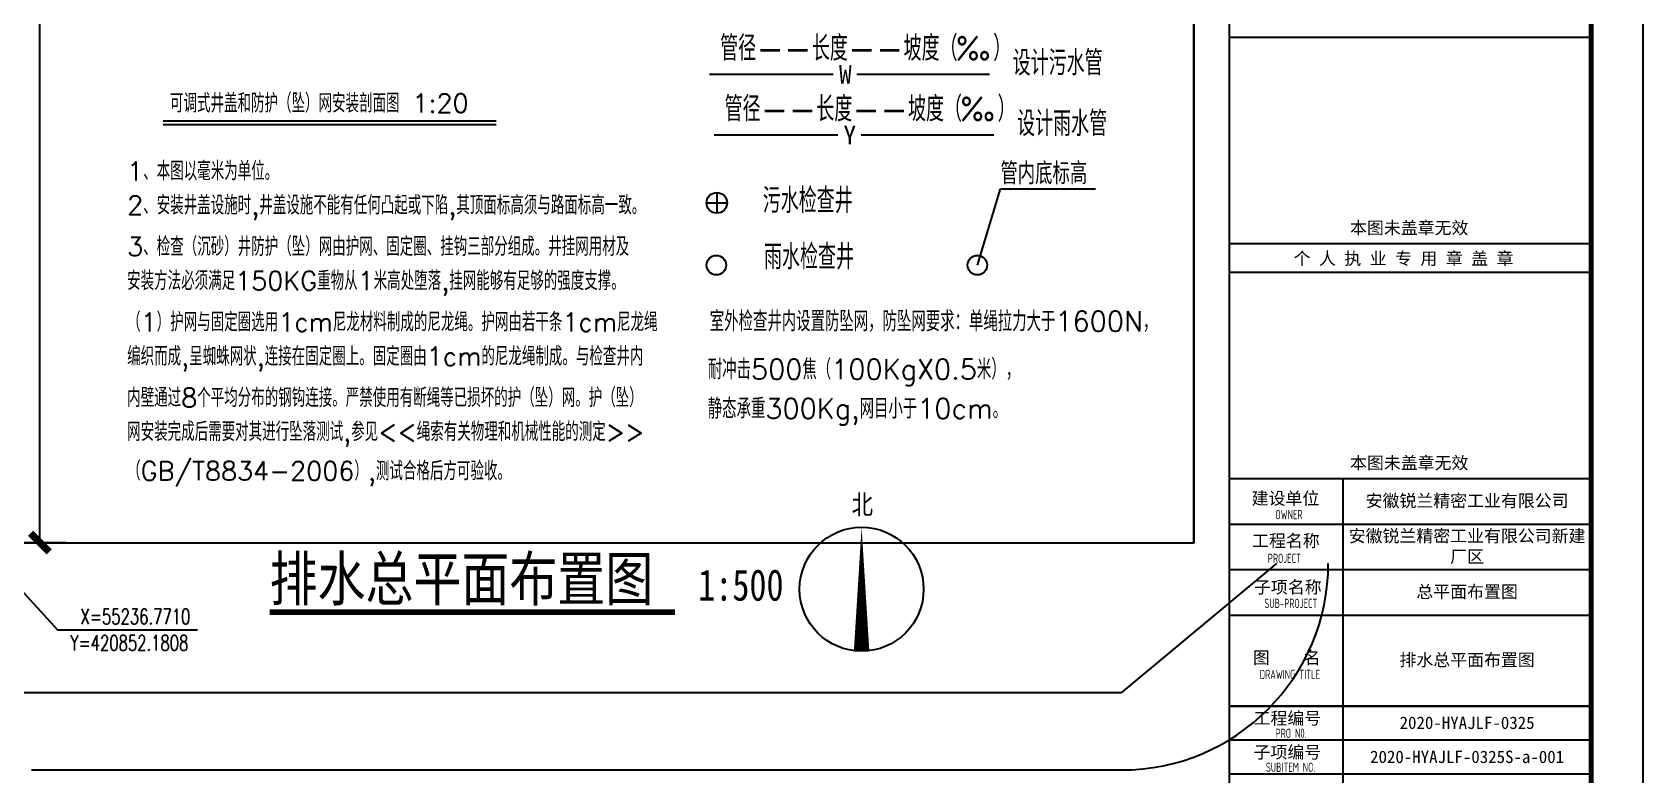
# Model space of a CAD drawing. Header units: millimetres. Extents: x 418357 to 841680, y 53918 to 109839.
# Drawn here: x 420857.4 to 421013.3, y 54988.3 to 55060.2 of the extents above; entities that cross this region are included whole.
import ezdxf
from ezdxf.enums import TextEntityAlignment as Align

# ---------------------------------------------------------------- set-up
doc = ezdxf.new("R2010")
doc.units = ezdxf.units.MM
doc.linetypes.add('DASH', pattern=[0.35, 0.25, -0.1])
for name, color, linetype in [('0000-部件名称', 7, 'Continuous'), ('DIM_COOR', 171, 'Continuous'), ('DIM_SYMB', 171, 'Continuous'), ('DN_DIM', 3, 'Continuous'), ('PIPE-雨水', 4, 'Continuous'), ('PUB_DIM', 171, 'Continuous'), ('PUB_TEXT', 7, 'Continuous'), ('PUB_TITLE', 171, 'Continuous'), ('TK', 4, 'Continuous'), ('TWT_TEXT', 7, 'Continuous'), ('WELL_污水', 6, 'Continuous'), ('WS_', 2, 'Continuous'), ('ZDH', 1, 'Continuous'), ('建设布局', 7, 'Continuous'), ('道路网', 7, 'Continuous')]:
    doc.layers.add(name, color=color, linetype=linetype)
doc.styles.add('-宋体', font='', dxfattribs={"width": 0.8})
doc.styles.add('_TCH_DIM', font='SIMPLEX', dxfattribs={"bigfont": 'GBCBIG'})
doc.styles.add('_TCH_DIM_T3', font='SIMPLEX', dxfattribs={"width": 0.705882, "bigfont": 'GBCBIG'})
doc.styles.add('_TWT_PIPETEXT', font='COMPLEX', dxfattribs={"width": 0.8, "height": 2.5, "bigfont": 'HZTXT'})
doc.styles.get("Standard").update_dxf_attribs({"font": 'txt', "bigfont": 'gbcbig.shx'})
doc.styles.add('TSSD_REIN', font='tssdeng.shx', dxfattribs={"width": 0.7, "bigfont": 'tssdchn.shx'})
doc.styles.add('图签宋体', font='', dxfattribs={"height": 300})
doc.styles.add('宋', font='', dxfattribs={"width": 0.8})
doc.styles.add('宋体', font='', dxfattribs={"width": 0.8})
doc.styles.get('-宋体').set_extended_font_data('SimSun')
doc.styles.get('图签宋体').set_extended_font_data('NSimSun')
doc.styles.get('宋').set_extended_font_data('SimSun')
doc.styles.get('宋体').set_extended_font_data('SimSun')
doc.dimstyles.new('_TCH_ARCH_M_M&&1', dxfattribs={"dimtxt": 2.975, "dimasz": 1.8, "dimexe": 2.5, "dimexo": 3, "dimgap": 1, "dimtad": 1, "dimzin": 0, "dimdsep": 46, "dimtxsty": '_TCH_DIM_T3', "dimblk": 'ARCHTICK', "dimcen": 0.09, "dimclrt": 7, "dimazin": 2, "dimtfac": 1, "dimtix": 1, "dimtmove": 2, "dimatfit": 3, "dimfxl": 0, "dimtolj": 1, "dimtzin": 0, "dimarcsym": 0})

# ---------------------------------------------------------------- blocks, each defined once
blk = doc.blocks.new('13424')
at = {"layer": '0000-部件名称', "extrusion": (-3.93868e-32, 3.21629e-16, -1)}
blk.add_line((455367.99, 3437824.71, 32.81), (455332.17, 3437824.71, 32.81), dxfattribs=at)
at = {"layer": '0000-部件名称', "extrusion": (-3.93868e-32, 3.21629e-16, -1), "const_width": 0.229, "elevation": -32.81}
blk.add_lwpolyline([(-455367.99, 3437825.14), (-455332.17, 3437825.14)], dxfattribs=at)
at = {"layer": 'TWT_TEXT', "style": '_TCH_DIM'}
for s, p in [('可调式井盖和防护（坠）网安装剖面图 1:20', (455332.91, 3437826.05)), ('1、本图以毫米为单位。', (455328.3, 3437818.75)), ('2、安装井盖设施时,井盖设施不能有任何凸起或下陷,其顶面标高须与路面标高一致。', (455328.3, 3437815.08)), ('3、检查（沉砂）井防护（坠）网由护网、固定圈、挂钩三部分组成。井挂网用材及', (455328.3, 3437810.63)), ('安装方法必须满足150KG重物从1米高处堕落,挂网能够有足够的强度支撑。', (455328.3, 3437806.95)), ('（1）护网与固定圈选用1cm尼龙材料制成的尼龙绳。护网由若干条1cm尼龙绳', (455328.3, 3437802.51)), ('编织而成,呈蜘蛛网状,连接在固定圈上。固定圈由1cm的尼龙绳制成。与检查井内', (455328.3, 3437798.83)), ('内壁通过8个平均分布的钢钩连接。严禁使用有断绳等已损坏的护（坠）网。护（坠）', (455328.3, 3437794.38)), ('网安装完成后需要对其进行坠落测试,参见<<绳索有关物理和机械性能的测定>>', (455328.3, 3437790.72)), ('（GB/T8834-2006）,测试合格后方可验收。', (455328.3, 3437786.5))]:
    blk.add_text(s, height=2.016, dxfattribs=at).set_placement(p)
blk = doc.blocks.new('JJJ')
blk.add_circle((0, 0), 0.5)
at = {"flags": 1}
for tag, p in [('B', (0.007, -0.014)), ('S', (0.011, 0.045)), ('DMBG', (-0.003, -0.142)), ('X', (0.005, -0.077))]:
    blk.add_attdef(tag, p, '', height=0.05, dxfattribs=at)
blk = doc.blocks.new('GeYuanFrame_70264237', base_point=(18.76, 4.34))
at = {"layer": 'PUB_TITLE'}
blk.add_lwpolyline([(554.76, 14.34), (554.76, 111.14)], dxfattribs=at)
at = {"layer": 'TK'}
for p, q in [((532.76, 102.34), (602.76, 102.34)), ((532.76, 93.54), (602.76, 93.54)), ((532.76, 84.74), (554.76, 84.74)), ((532.76, 84.74), (602.76, 84.74)), ((532.76, 67.18), (602.76, 67.18)), ((532.76, 67.14), (602.76, 67.14)), ((532.76, 60.58), (602.76, 60.58)), ((532.76, 53.98), (602.76, 53.98))]:
    blk.add_line(p, q, dxfattribs=at)
for points in [[(18.76, 424.34), (612.76, 424.34), (612.76, 4.34), (18.76, 4.34), (18.76, 424.34)], [(532.76, 196.64), (602.76, 196.64)], [(532.76, 151.14), (602.76, 151.14)]]:
    blk.add_lwpolyline(points, dxfattribs=at)
at = {"layer": 'TK', "const_width": 1}
blk.add_lwpolyline([(602.76, 414.34), (43.76, 414.34), (43.76, 14.34), (602.76, 14.34)], close=True, dxfattribs=at)
at = {"layer": 'TK'}
for points, const_width in [([(532.76, 414.34), (532.76, 14.34)], 0.4), ([(532.76, 156.64), (602.76, 156.64)], 0.35), ([(532.76, 111.14), (602.76, 111.14)], 0.35), ([(532.76, 67.18), (602.76, 67.18)], 0.35)]:
    blk.add_lwpolyline(points, dxfattribs=dict(at, const_width=const_width))
at = {"layer": 'TK', "style": '图签宋体'}
for s, p in [('本图未盖章无效', (556.1, 158.51)), ('个 人 执 业 专 用 章 盖 章', (545.19, 152.58)), ('本图未盖章无效', (556.1, 113.01)), ('建设单位', (537.06, 106.14)), ('工程名称', (537.14, 97.93)), ('子项名称', (537.52, 88.95)), ('图    名', (537.3, 75.3)), ('工程编号', (537.44, 63.58)), ('子项编号', (537.44, 57))]:
    blk.add_text(s, height=2.4, dxfattribs=at).set_placement(p)
at = {"layer": 'TK', "style": 'TSSD_REIN', "width": 0.7}
for s, p in [('OWNER', (541.65, 103.29)), ('PROJECT', (540.19, 94.83)), ('SUB-PROJECT', (539.53, 86.11)), ('DRAWING TITLE', (538.64, 72.34)), ('PRO N0.', (541.68, 60.96)), ('SUBITEM NO.', (539.82, 54.39))]:
    blk.add_text(s, height=1.8, dxfattribs=at).set_placement(p)
at = {"layer": 'TK', "char_height": 2.4, "width": 48, "attachment_point": 5, "style": '图签宋体'}
for s, insert in [('安徽锐兰精密工业有限公司', (578.76, 106.74)), ('安徽锐兰精密工业有限公司新建厂区', (578.76, 97.94)), ('总平面布置图', (578.76, 89.14)), ('排水总平面布置图', (578.76, 75.94)), ('2020-HYAJLF-0325', (578.76, 63.88)), ('2020-HYAJLF-0325S-a-001', (578.76, 57.28))]:
    blk.add_mtext(s, dxfattribs=dict(at, insert=insert))
blk = doc.blocks.new('_ArchTick')
at = {"color": 0, "linetype": 'ByBlock', "const_width": 0.4}
blk.add_lwpolyline([(-0.5, -0.5), (0.5, 0.5)], dxfattribs=at)
blk = doc.blocks.new('*D150')
at = {"layer": 'Defpoints', "color": 0, "lineweight": -2}
for p in [(420852.18, 55152.75), (420858.18, 55152.75), (420852.18, 55010.75)]:
    blk.add_point(p, dxfattribs=at)
at = {"layer": 'PUB_DIM', "color": 0, "lineweight": -2}
for p, q in [((420855.18, 55152.75), (420860.68, 55152.75)), ((420858.18, 55010.75), (420858.18, 55152.75)), ((420855.18, 55010.75), (420860.68, 55010.75))]:
    blk.add_line(p, q, dxfattribs=at)
at = {"layer": 'PUB_DIM', "color": 0, "lineweight": -2, "xscale": 1.8, "yscale": 1.8, "zscale": 1.8}
for p, rotation in [((420858.18, 55152.75), 89.99896035443862), ((420858.18, 55010.75), 269.9989603544386)]:
    blk.add_blockref('_ArchTick', p, dxfattribs=dict(at, rotation=rotation))
at = {"layer": 'PUB_DIM', "color": 7, "insert": (420855.69, 55081.75), "char_height": 2.975, "attachment_point": 5, "rotation": 89.999, "style": '_TCH_DIM_T3'}
blk.add_mtext('\\A1;142.00', dxfattribs=at)
blk = doc.blocks.new('$TWTSYS$00000374')
for p, q in [((-0.5, 0, 0), (0.5, 0, 0)), ((0, 0.5, 0), (0, -0.5, 0))]:
    blk.add_line(p, q)
blk.add_circle((0, 0, 0), 0.5)

msp = doc.modelspace()

# ---------------------------------------------------------------- linework, layer by layer
at = {"color": 3}
for p, q in [((420948.895, 55037.61), (420951.122, 55044.993)), ((420951.122, 55044.993), (420960.329, 55044.993))]:
    msp.add_line(p, q, dxfattribs=at)
at = {"layer": 'DIM_COOR', "color": 3, "lineweight": -2}
for p, q in [((420852.181, 55010.746), (420859.885, 55002.317)), ((420859.885, 55002.317), (420873.415, 55002.317))]:
    msp.add_line(p, q, dxfattribs=at)
at = {"layer": 'DIM_SYMB'}
msp.add_lwpolyline([(420937.689, 55000.246, 1.5, 0, 0), (420937.689, 55012.246, 0, 0, 0)], format="xyseb", dxfattribs=at)
at = {"layer": 'DIM_SYMB', "const_width": 0.56}
msp.add_lwpolyline([(420880.404, 55004.014), (420919.632, 55004.014)], dxfattribs=at)
at = {"layer": 'DIM_SYMB', "lineweight": -2}
msp.add_circle((420937.689, 55006.246), 6, dxfattribs=at)
at = {"layer": 'PIPE-雨水', "linetype": 'DASH', "ltscale": 25, "const_width": 0.21}
for points in [[(420934.967, 55056.082), (420922.963, 55056.082)], [(420950.079, 55056.082), (420937.205, 55056.082)], [(420935.395, 55050.208), (420923.391, 55050.208)], [(420950.507, 55050.208), (420937.633, 55050.208)]]:
    msp.add_lwpolyline(points, dxfattribs=at)
at = {"layer": '建设布局', "color": 1, "linetype": 'Continuous', "flags": 128}
msp.add_lwpolyline([(420728.423, 55010.746), (420969.849, 55010.746), (420969.849, 55168.539)], dxfattribs=at)
at = {"layer": '道路网', "color": 8, "linetype": 'Continuous'}
for p, q in [((420969.849, 55168.539), (420969.849, 55010.746)), ((420728.423, 55010.746), (420969.849, 55010.746)), ((420977.849, 55008.746), (420962.849, 54996.246)), ((420728.423, 54996.246), (420962.849, 54996.246)), ((420857.381, 54988.746), (420962.849, 54988.746))]:
    msp.add_line(p, q, dxfattribs=at)
msp.add_arc((420962.849, 55008.746), 20, 270.00001, 0, dxfattribs=at)

# ---------------------------------------------------------------- block references
at = {"layer": 'Defpoints', "lineweight": -2, "xscale": 0.5, "yscale": 0.5, "zscale": 0.5}
msp.add_blockref('GeYuanFrame_70264237', (420716.28, 54963.539), dxfattribs=at)
at = {"layer": 'WELL_污水', "lineweight": -2, "xscale": 2, "yscale": 2, "zscale": 2}
msp.add_blockref('$TWTSYS$00000374', (420923.678, 55043.636), dxfattribs=at)
at = {"layer": 'WS_', "xscale": 1.887318020921241, "yscale": 1.887318020921242, "zscale": 1.887318020921242, "rotation": 359.9477741486121}
for p in [(420923.637, 55037.61), (420948.895, 55037.61)]:
    msp.add_blockref('JJJ', p, dxfattribs=at)
at = {"layer": 'ZDH', "xscale": 0.9, "yscale": 0.9, "zscale": 0.9}
msp.add_blockref('13424', (11071.151, -3038991.065), dxfattribs=at)

# ---------------------------------------------------------------- texts
at = {"layer": 'DN_DIM', "style": '宋'}
for s, p in [('W', (420936.117, 55055.188)), ('Y', (420936.545, 55049.314))]:
    msp.add_text(s, height=1.8, dxfattribs=at).set_placement(p, align=Align.CENTER)
at = {"layer": 'PUB_TEXT', "lineweight": -2}
for s, height, style, width, p in [('北', 1.899, '宋体', 0.8, (420936.722, 55013.496)), ('排水总平面布置图', 4.2532, '宋体', 0.8, (420880.404, 55005.134)), ('1:500', 3.038, '-宋体', 0.8, (420921.872, 55005.134)), ('X=55236.7710', 1.4875, '_TCH_DIM', 0.705882, (420862.115, 55002.851)), ('Y=420852.1808', 1.4875, '_TCH_DIM', 0.705882, (420861.115, 55000.296))]:
    msp.add_text(s, height=height, dxfattribs=dict(at, style=style, width=width)).set_placement(p)
at = {"layer": 'TWT_TEXT', "style": '_TCH_DIM'}
for s, height, p in [('管径--长度--坡度（‰）', 2.4192, (420924.003, 55057.391)), ('设计污水管', 2.4192, (420952.306, 55055.971)), ('管径--长度--坡度（‰）', 2.4192, (420924.431, 55051.517)), ('设计雨水管', 2.4192, (420952.734, 55050.097)), ('污水检查井', 2.4192, (420928.122, 55042.652)), ('雨水检查井', 2.4192, (420928.243, 55037.197)), ('室外检查井内设置防坠网，防坠网要求：单绳拉力大于1600N，', 1.93536, (420922.999, 55031.207)), ('耐冲击500焦（100KgX0.5米），', 1.93536, (420922.804, 55026.56)), ('静态承重300Kg,网目小于10cm。', 1.93536, (420922.804, 55022.758))]:
    msp.add_text(s, height=height, dxfattribs=at).set_placement(p)
at = {"layer": 'TWT_TEXT', "lineweight": -2, "style": '_TWT_PIPETEXT', "width": 0.8}
msp.add_text('管内底标高', height=2.1, dxfattribs=at).set_placement((420951.122, 55045.438))

# ---------------------------------------------------------------- dimensions: what is measured, and where the dimension line sits
at = {"layer": 'PUB_DIM'}
dim = msp.add_aligned_dim(p1=(420852.181, 55010.746), p2=(420852.183, 55152.746), distance=-6, dimstyle='_TCH_ARCH_M_M&&1', dxfattribs=at)
dim.commit()
dim.dimension.update_dxf_attribs({"geometry": '*D150', "text_midpoint": (420855.695, 55081.746)})

doc.saveas('drawing.dxf')
